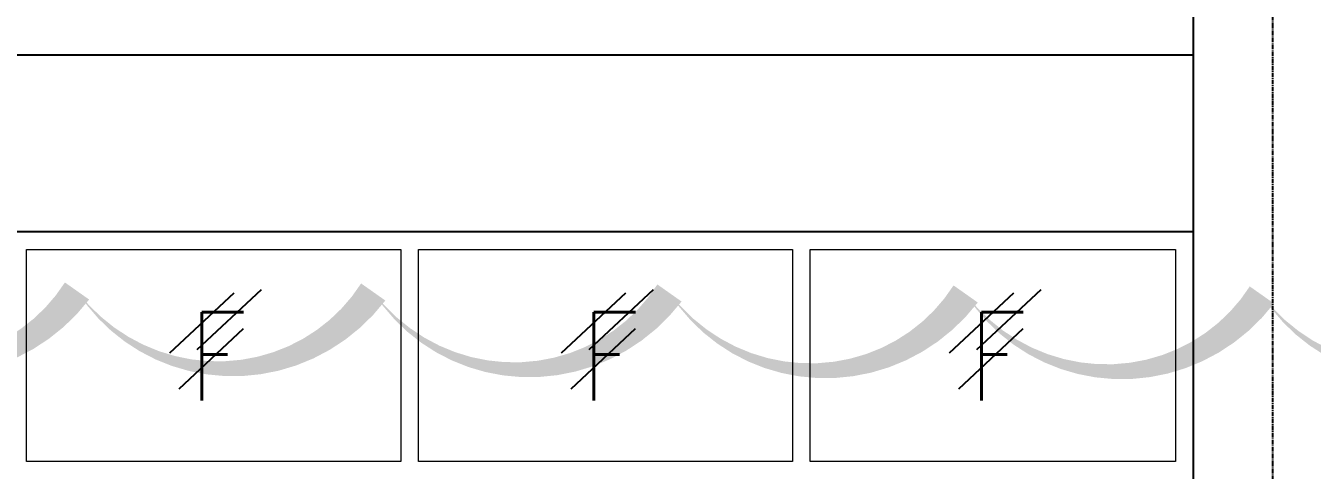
# Model space of a CAD drawing. Header units: inches. Extents: x 102027 to 175311, y -32523 to 10797.
# Drawn here: x 165179 to 168824, y -26188 to -24930 of the extents above; entities that cross this region are included whole.
import ezdxf

# ---------------------------------------------------------------- set-up
doc = ezdxf.new("R2010")
doc.units = ezdxf.units.IN
doc.header["$MEASUREMENT"] = 0
doc.linetypes.add('CENTER', pattern=[2, 1.25, -0.25, 0.25, -0.25])
doc.layers.add('M-HVAC-DUCT-NEW', color=5, linetype='Continuous')
doc.layers.add('M-X-BKGD', color=8, linetype='Continuous')
doc.styles.add('SIMPLEX', font='simplex.shx')

msp = doc.modelspace()

# ---------------------------------------------------------------- linework, layer by layer
at = {"layer": 'M-HVAC-DUCT-NEW', "color": 2}
msp.add_lwpolyline([(161967.1, -25669.8, 0, 83.9, 0.520567), (162806.3, -25672.6, 0, 83.9, 0.520567), (163645.5, -25675.4, 0, 83.9, 0.520567), (164484.7, -25678.2, 0, 83.9, 0.520567), (165323.9, -25681, 0, 83.9, 0.520567), (166163.1, -25683.8, 0, 83.9, 0.520567), (167002.4, -25686.6, 0, 83.9, 0.520567), (167841.6, -25689.4, 0, 83.9, 0.520567), (168680.8, -25692.2, 0, 83.9, 0.520567), (169520, -25695, 0, 83.9, 0.520567)], format="xyseb", dxfattribs=at)
at = {"layer": 'M-X-BKGD', "color": 8, "linetype": 'CENTER', "ltscale": 10}
msp.add_line((168711.1, -20883.1), (168711.1, -32313.4), dxfattribs=at)
at = {"layer": 'M-X-BKGD', "color": 8}
for p, q in [((168486.1, -22463.4), (168486.1, -32313.4)), ((168486.1, -25013.4), (162936.1, -25013.4)), ((168486.1, -25513.4), (162936.1, -25513.4)), ((165767.8, -25686.8), (165585.5, -25857)), ((165845.5, -25677.8), (165663.2, -25848)), ((166878.3, -25686.8), (166696, -25857)), ((166956, -25677.8), (166773.7, -25848)), ((167976.8, -25686.8), (167794.5, -25857)), ((168054.5, -25677.8), (167872.2, -25848)), ((165794.6, -25788.3), (165612.4, -25958.5)), ((166905.2, -25788.3), (166722.9, -25958.5)), ((168003.7, -25788.3), (167821.4, -25958.5))]:
    msp.add_line(p, q, dxfattribs=at)
at = {"layer": 'M-X-BKGD', "color": 8, "lineweight": 0}
for points in [[(165181.1, -25563.4), (166241.1, -25563.4), (166241.1, -26163.4), (165181.1, -26163.4)], [(166291.1, -25563.4), (167351.1, -25563.4), (167351.1, -26163.4), (166291.1, -26163.4)], [(167401.1, -25563.4), (168436.1, -25563.4), (168436.1, -26163.4), (167401.1, -26163.4)]]:
    msp.add_lwpolyline(points, close=True, dxfattribs=at)

# ---------------------------------------------------------------- texts
at = {"layer": 'M-X-BKGD', "color": 8, "style": 'SIMPLEX', "width": 0.85}
for p in [(165640.8, -25991.3), (166751.3, -25991.3), (167849.9, -25991.3)]:
    msp.add_text('F', height=250, dxfattribs=at).set_placement(p)

doc.saveas('drawing.dxf')
